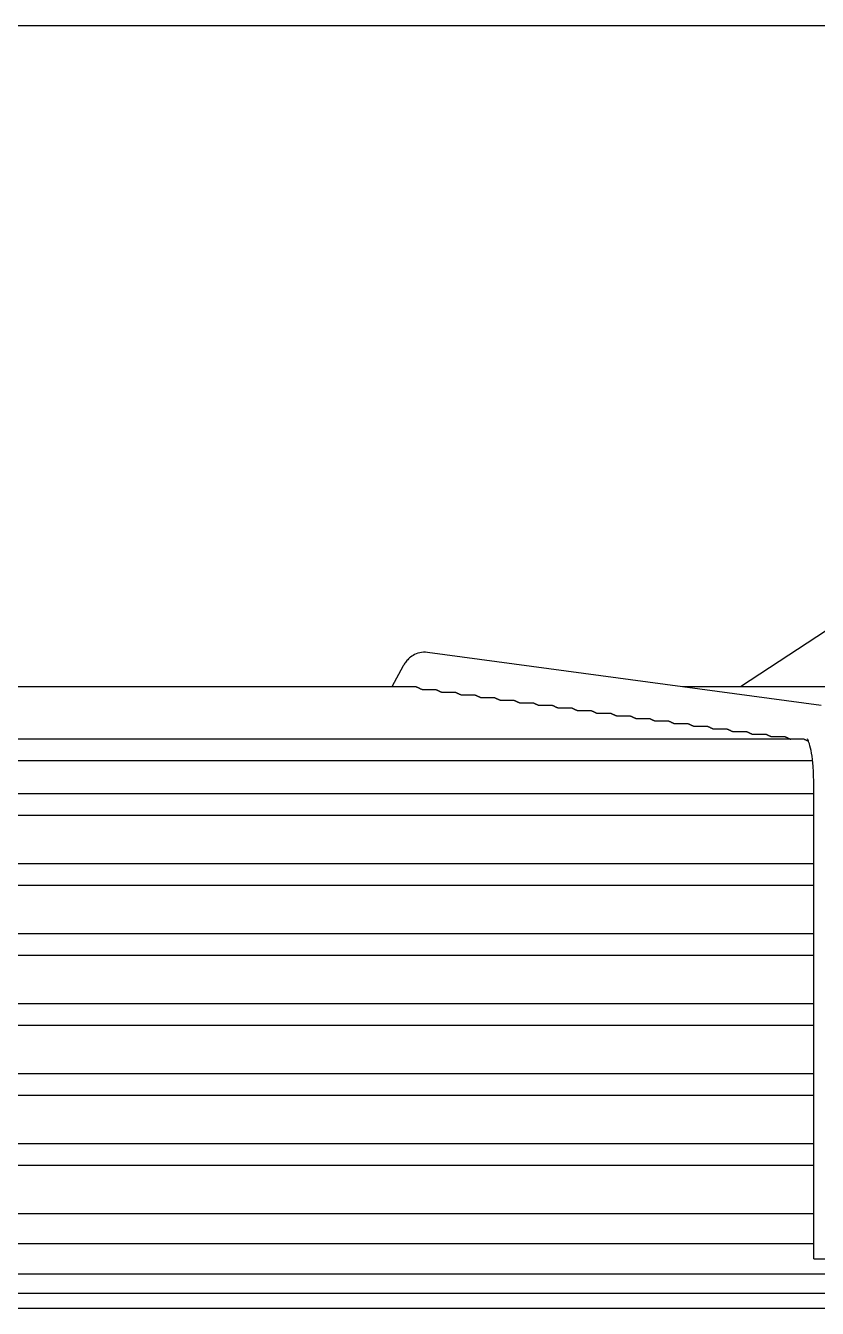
# Model space of a CAD drawing. Header units: millimetres. Extents: x 17891 to 32328, y 18593 to 29476.
# Drawn here: x 18470.38 to 18474.47, y 18984.06 to 18990.69 of the extents above; entities that cross this region are included whole.
import ezdxf

# ---------------------------------------------------------------- set-up
doc = ezdxf.new("R2010")
doc.units = ezdxf.units.MM
doc.header["$LTSCALE"] = 5
doc.layers.add('UNIT', color=6, linetype='Continuous')

msp = doc.modelspace()

# ---------------------------------------------------------------- linework, layer by layer
at = {"layer": 'UNIT'}
for p, q in [((18465.356, 18990.6942), (18475.4353, 18990.6942)), ((18475.0107, 18987.8889), (18474.0738, 18987.2749)), ((18474.4905, 18987.1783), (18472.455, 18987.4529)), ((18472.3302, 18987.383), (18472.2702, 18987.2749)), ((18472.397, 18987.2749), (18468.3944, 18987.2749)), ((18472.4305, 18987.2601), (18472.4989, 18987.2601)), ((18472.5304, 18987.2466), (18472.5991, 18987.2466)), ((18472.6306, 18987.2331), (18472.6993, 18987.2331)), ((18475.2799, 18987.2749), (18473.7743, 18987.2749)), ((18472.7308, 18987.2196), (18472.7995, 18987.2196)), ((18472.831, 18987.2061), (18472.8999, 18987.2061)), ((18472.9312, 18987.1926), (18473, 18987.1926)), ((18473.0314, 18987.1791), (18473.1002, 18987.1791)), ((18473.1315, 18987.1657), (18473.2004, 18987.1657)), ((18473.2317, 18987.1522), (18473.3007, 18987.1522)), ((18473.3319, 18987.1387), (18473.4009, 18987.1387)), ((18473.4321, 18987.1252), (18473.5011, 18987.1252)), ((18473.5323, 18987.1117), (18473.6013, 18987.1117)), ((18473.6325, 18987.0982), (18473.7016, 18987.0982)), ((18473.7326, 18987.0847), (18473.8018, 18987.0847)), ((18473.8328, 18987.0712), (18473.902, 18987.0712)), ((18473.933, 18987.0577), (18474.0022, 18987.0577)), ((18474.0332, 18987.0442), (18474.1025, 18987.0442)), ((18474.4031, 18987.0037), (18466.3882, 18987.0037)), ((18474.1334, 18987.0307), (18474.2027, 18987.0307)), ((18474.2336, 18987.0172), (18474.3029, 18987.0172)), ((18466.3446, 18986.8935), (18474.4468, 18986.8935)), ((18474.4526, 18984.3163), (18474.4526, 18986.7856)), ((18474.4526, 18986.7218), (18466.3387, 18986.7218)), ((18473.674, 18986.7232), (18473.674, 18986.7218)), ((18466.3387, 18986.6115), (18474.4526, 18986.6115)), ((18474.4526, 18986.3596), (18466.3387, 18986.3596)), ((18466.3387, 18986.2493), (18474.4526, 18986.2493)), ((18474.4526, 18985.9974), (18466.3387, 18985.9974)), ((18466.3387, 18985.8871), (18474.4526, 18985.8871)), ((18474.4526, 18985.6352), (18466.3387, 18985.6352)), ((18466.3387, 18985.5249), (18474.4526, 18985.5249)), ((18474.4526, 18985.2729), (18466.3387, 18985.2729)), ((18466.3387, 18985.1627), (18474.4526, 18985.1627)), ((18474.4526, 18984.9107), (18466.3387, 18984.9107)), ((18466.3387, 18984.8005), (18474.4526, 18984.8005)), ((18474.4526, 18984.5485), (18466.3387, 18984.5485)), ((18466.3387, 18984.395), (18474.4526, 18984.395)), ((18474.4526, 18984.3163), (18474.6495, 18984.3163)), ((18465.7697, 18984.2395), (18475.0217, 18984.2395)), ((18453.5256, 18984.1391), (18487.2658, 18984.1391)), ((18487.2658, 18984.0604), (18453.5256, 18984.0604))]:
    msp.add_line(p, q, dxfattribs=at)
for centre, start, end in [((18471.5508, 18986.73), 353.99009, 355.0051), ((18472.3382, 18986.73), 184.9949, 186.00991)]:
    msp.add_arc(centre, 0.0787, start, end, dxfattribs=at)
for major_axis, start_param, end_param in [((-0.0861, 0.0478), 1.366612, 1.389255), ((0.0861, -0.0478), 6.024051, 6.046695)]:
    msp.add_ellipse((18472.1121, 18986.7872), major_axis=major_axis, ratio=0.875426, start_param=start_param, end_param=end_param, dxfattribs=at)
for points, knots in [([(18472.455, 18987.4529), (18472.4417, 18987.4547), (18472.4277, 18987.454), (18472.4021, 18987.4482), (18472.3906, 18987.4432), (18472.3716, 18987.4319), (18472.3639, 18987.4256), (18472.3512, 18987.4132), (18472.346, 18987.407), (18472.3372, 18987.3949), (18472.3335, 18987.389), (18472.3302, 18987.3831), (18472.3302, 18987.383), (18472.3302, 18987.383)], [3.1066861, 3.1066861, 3.1066861, 3.1066861, 3.1999885, 3.1999885, 3.2942363, 3.2942363, 3.388484, 3.388484, 3.4827318, 3.4827318, 3.5769796, 3.5769796, 3.577925, 3.577925, 3.577925, 3.577925]), ([(18472.397, 18987.2749), (18472.397, 18987.2749), (18472.397, 18987.2749), (18472.397, 18987.2749), (18472.3973, 18987.2749), (18472.3975, 18987.2748), (18472.3978, 18987.2748), (18472.3981, 18987.2747), (18472.3985, 18987.2746), (18472.3989, 18987.2745), (18472.3992, 18987.2744), (18472.3996, 18987.2742), (18472.4001, 18987.2741), (18472.4005, 18987.2739), (18472.401, 18987.2737), (18472.4015, 18987.2734), (18472.4021, 18987.2732), (18472.4026, 18987.273), (18472.4032, 18987.2727), (18472.4038, 18987.2724), (18472.4044, 18987.2721), (18472.4051, 18987.2717), (18472.4058, 18987.2714), (18472.4065, 18987.2711), (18472.4072, 18987.2707), (18472.408, 18987.2703), (18472.4088, 18987.2699), (18472.4096, 18987.2695), (18472.4104, 18987.2691), (18472.4113, 18987.2686), (18472.4122, 18987.2682), (18472.4131, 18987.2677), (18472.4141, 18987.2672), (18472.4151, 18987.2667), (18472.4161, 18987.2662), (18472.4171, 18987.2657), (18472.4183, 18987.2652), (18472.4194, 18987.2647), (18472.4205, 18987.2642), (18472.4217, 18987.2636), (18472.4229, 18987.2631), (18472.4242, 18987.2626), (18472.4255, 18987.262), (18472.4268, 18987.2615), (18472.4282, 18987.261), (18472.4296, 18987.2605), (18472.4299, 18987.2603), (18472.4302, 18987.2602), (18472.4305, 18987.2601)], [0.4847824, 0.4847824, 0.4847824, 0.4847824, 0.4878049, 0.4878049, 0.4878049, 0.5121951, 0.5121951, 0.5121951, 0.5365854, 0.5365854, 0.5365854, 0.5609756, 0.5609756, 0.5609756, 0.5853659, 0.5853659, 0.5853659, 0.6097561, 0.6097561, 0.6097561, 0.6341463, 0.6341463, 0.6341463, 0.6585366, 0.6585366, 0.6585366, 0.6829268, 0.6829268, 0.6829268, 0.7073171, 0.7073171, 0.7073171, 0.7317073, 0.7317073, 0.7317073, 0.7560976, 0.7560976, 0.7560976, 0.7804878, 0.7804878, 0.7804878, 0.804878, 0.804878, 0.804878, 0.8292683, 0.8292683, 0.8292683, 0.834397, 0.834397, 0.834397, 0.834397]), ([(18472.4989, 18987.2601), (18472.4989, 18987.2601), (18472.4989, 18987.2601), (18472.499, 18987.2601), (18472.4992, 18987.2601), (18472.4994, 18987.2601), (18472.4997, 18987.26), (18472.5, 18987.26), (18472.5003, 18987.2599), (18472.5007, 18987.2598), (18472.5011, 18987.2596), (18472.5015, 18987.2595), (18472.5019, 18987.2593), (18472.5023, 18987.2592), (18472.5028, 18987.259), (18472.5033, 18987.2588), (18472.5038, 18987.2585), (18472.5044, 18987.2583), (18472.5049, 18987.258), (18472.5055, 18987.2578), (18472.5061, 18987.2575), (18472.5068, 18987.2572), (18472.5074, 18987.2569), (18472.5081, 18987.2565), (18472.5088, 18987.2562), (18472.5096, 18987.2558), (18472.5103, 18987.2554), (18472.5112, 18987.255), (18472.512, 18987.2546), (18472.5128, 18987.2542), (18472.5137, 18987.2538), (18472.5146, 18987.2534), (18472.5155, 18987.2529), (18472.5165, 18987.2524), (18472.5175, 18987.252), (18472.5185, 18987.2515), (18472.5196, 18987.251), (18472.5207, 18987.2505), (18472.5218, 18987.25), (18472.523, 18987.2495), (18472.5242, 18987.249), (18472.5254, 18987.2485), (18472.5267, 18987.248), (18472.5279, 18987.2476), (18472.5291, 18987.2471), (18472.5304, 18987.2466)], [0.4842301, 0.4842301, 0.4842301, 0.4842301, 0.4878049, 0.4878049, 0.4878049, 0.5121951, 0.5121951, 0.5121951, 0.5365854, 0.5365854, 0.5365854, 0.5609756, 0.5609756, 0.5609756, 0.5853659, 0.5853659, 0.5853659, 0.6097561, 0.6097561, 0.6097561, 0.6341463, 0.6341463, 0.6341463, 0.6585366, 0.6585366, 0.6585366, 0.6829268, 0.6829268, 0.6829268, 0.7073171, 0.7073171, 0.7073171, 0.7317073, 0.7317073, 0.7317073, 0.7560976, 0.7560976, 0.7560976, 0.7804878, 0.7804878, 0.7804878, 0.804878, 0.804878, 0.804878, 0.8279727, 0.8279727, 0.8279727, 0.8279727]), ([(18472.5991, 18987.2466), (18472.5991, 18987.2466), (18472.5992, 18987.2466), (18472.5992, 18987.2466), (18472.5994, 18987.2466), (18472.5997, 18987.2466), (18472.6, 18987.2465), (18472.6002, 18987.2465), (18472.6006, 18987.2464), (18472.6009, 18987.2463), (18472.6013, 18987.2461), (18472.6017, 18987.246), (18472.6021, 18987.2458), (18472.6026, 18987.2457), (18472.603, 18987.2455), (18472.6035, 18987.2453), (18472.604, 18987.245), (18472.6046, 18987.2448), (18472.6052, 18987.2445), (18472.6057, 18987.2443), (18472.6064, 18987.244), (18472.607, 18987.2437), (18472.6077, 18987.2433), (18472.6083, 18987.243), (18472.6091, 18987.2427), (18472.6098, 18987.2423), (18472.6106, 18987.2419), (18472.6114, 18987.2415), (18472.6122, 18987.2411), (18472.613, 18987.2407), (18472.6139, 18987.2403), (18472.6148, 18987.2398), (18472.6158, 18987.2394), (18472.6168, 18987.2389), (18472.6177, 18987.2385), (18472.6188, 18987.238), (18472.6198, 18987.2375), (18472.6209, 18987.237), (18472.622, 18987.2365), (18472.6232, 18987.236), (18472.6244, 18987.2355), (18472.6256, 18987.235), (18472.6269, 18987.2345), (18472.6281, 18987.2341), (18472.6293, 18987.2336), (18472.6306, 18987.2331)], [0.4842433, 0.4842433, 0.4842433, 0.4842433, 0.4878049, 0.4878049, 0.4878049, 0.5121951, 0.5121951, 0.5121951, 0.5365854, 0.5365854, 0.5365854, 0.5609756, 0.5609756, 0.5609756, 0.5853659, 0.5853659, 0.5853659, 0.6097561, 0.6097561, 0.6097561, 0.6341463, 0.6341463, 0.6341463, 0.6585366, 0.6585366, 0.6585366, 0.6829268, 0.6829268, 0.6829268, 0.7073171, 0.7073171, 0.7073171, 0.7317073, 0.7317073, 0.7317073, 0.7560976, 0.7560976, 0.7560976, 0.7804878, 0.7804878, 0.7804878, 0.804878, 0.804878, 0.804878, 0.8276206, 0.8276206, 0.8276206, 0.8276206]), ([(18472.6993, 18987.2331), (18472.6993, 18987.2331), (18472.6994, 18987.2331), (18472.6994, 18987.2331), (18472.6996, 18987.2331), (18472.6999, 18987.2331), (18472.7002, 18987.233), (18472.7005, 18987.233), (18472.7008, 18987.2329), (18472.7012, 18987.2328), (18472.7015, 18987.2326), (18472.7019, 18987.2325), (18472.7024, 18987.2323), (18472.7028, 18987.2322), (18472.7033, 18987.232), (18472.7038, 18987.2318), (18472.7043, 18987.2315), (18472.7048, 18987.2313), (18472.7054, 18987.231), (18472.706, 18987.2308), (18472.7066, 18987.2305), (18472.7072, 18987.2302), (18472.7079, 18987.2298), (18472.7086, 18987.2295), (18472.7093, 18987.2292), (18472.71, 18987.2288), (18472.7108, 18987.2284), (18472.7116, 18987.228), (18472.7124, 18987.2276), (18472.7133, 18987.2272), (18472.7142, 18987.2268), (18472.7151, 18987.2263), (18472.716, 18987.2259), (18472.717, 18987.2254), (18472.718, 18987.225), (18472.719, 18987.2245), (18472.7201, 18987.224), (18472.7212, 18987.2235), (18472.7223, 18987.223), (18472.7235, 18987.2225), (18472.7246, 18987.222), (18472.7259, 18987.2215), (18472.7271, 18987.221), (18472.7283, 18987.2206), (18472.7295, 18987.2201), (18472.7308, 18987.2196)], [0.4842566, 0.4842566, 0.4842566, 0.4842566, 0.4878049, 0.4878049, 0.4878049, 0.5121951, 0.5121951, 0.5121951, 0.5365854, 0.5365854, 0.5365854, 0.5609756, 0.5609756, 0.5609756, 0.5853659, 0.5853659, 0.5853659, 0.6097561, 0.6097561, 0.6097561, 0.6341463, 0.6341463, 0.6341463, 0.6585366, 0.6585366, 0.6585366, 0.6829268, 0.6829268, 0.6829268, 0.7073171, 0.7073171, 0.7073171, 0.7317073, 0.7317073, 0.7317073, 0.7560976, 0.7560976, 0.7560976, 0.7804878, 0.7804878, 0.7804878, 0.804878, 0.804878, 0.804878, 0.827268, 0.827268, 0.827268, 0.827268]), ([(18472.7995, 18987.2196), (18472.7996, 18987.2196), (18472.7996, 18987.2196), (18472.7996, 18987.2196), (18472.7999, 18987.2196), (18472.8001, 18987.2196), (18472.8004, 18987.2195), (18472.8007, 18987.2195), (18472.801, 18987.2194), (18472.8014, 18987.2193), (18472.8017, 18987.2192), (18472.8021, 18987.219), (18472.8026, 18987.2188), (18472.803, 18987.2187), (18472.8035, 18987.2185), (18472.804, 18987.2183), (18472.8045, 18987.218), (18472.805, 18987.2178), (18472.8056, 18987.2175), (18472.8062, 18987.2173), (18472.8068, 18987.217), (18472.8075, 18987.2167), (18472.8081, 18987.2163), (18472.8088, 18987.216), (18472.8095, 18987.2157), (18472.8103, 18987.2153), (18472.811, 18987.2149), (18472.8118, 18987.2145), (18472.8127, 18987.2141), (18472.8135, 18987.2137), (18472.8144, 18987.2133), (18472.8153, 18987.2128), (18472.8162, 18987.2124), (18472.8172, 18987.2119), (18472.8182, 18987.2115), (18472.8192, 18987.211), (18472.8203, 18987.2105), (18472.8214, 18987.21), (18472.8225, 18987.2095), (18472.8237, 18987.209), (18472.8249, 18987.2085), (18472.8261, 18987.208), (18472.8274, 18987.2075), (18472.8285, 18987.207), (18472.8297, 18987.2066), (18472.831, 18987.2061)], [0.48427, 0.48427, 0.48427, 0.48427, 0.4878049, 0.4878049, 0.4878049, 0.5121951, 0.5121951, 0.5121951, 0.5365854, 0.5365854, 0.5365854, 0.5609756, 0.5609756, 0.5609756, 0.5853659, 0.5853659, 0.5853659, 0.6097561, 0.6097561, 0.6097561, 0.6341463, 0.6341463, 0.6341463, 0.6585366, 0.6585366, 0.6585366, 0.6829268, 0.6829268, 0.6829268, 0.7073171, 0.7073171, 0.7073171, 0.7317073, 0.7317073, 0.7317073, 0.7560976, 0.7560976, 0.7560976, 0.7804878, 0.7804878, 0.7804878, 0.804878, 0.804878, 0.804878, 0.8269153, 0.8269153, 0.8269153, 0.8269153]), ([(18472.8998, 18987.2061), (18472.8998, 18987.2061), (18472.8998, 18987.2061), (18472.8999, 18987.2061), (18472.9001, 18987.2061), (18472.9003, 18987.2061), (18472.9006, 18987.206), (18472.9009, 18987.206), (18472.9012, 18987.2059), (18472.9016, 18987.2058), (18472.902, 18987.2057), (18472.9024, 18987.2055), (18472.9028, 18987.2053), (18472.9032, 18987.2052), (18472.9037, 18987.205), (18472.9042, 18987.2048), (18472.9047, 18987.2045), (18472.9053, 18987.2043), (18472.9058, 18987.204), (18472.9064, 18987.2038), (18472.907, 18987.2035), (18472.9077, 18987.2032), (18472.9083, 18987.2028), (18472.909, 18987.2025), (18472.9098, 18987.2022), (18472.9105, 18987.2018), (18472.9113, 18987.2014), (18472.9121, 18987.201), (18472.9129, 18987.2006), (18472.9137, 18987.2002), (18472.9146, 18987.1998), (18472.9155, 18987.1993), (18472.9165, 18987.1989), (18472.9175, 18987.1984), (18472.9184, 18987.198), (18472.9195, 18987.1975), (18472.9206, 18987.197), (18472.9216, 18987.1965), (18472.9228, 18987.196), (18472.9239, 18987.1955), (18472.9251, 18987.195), (18472.9263, 18987.1945), (18472.9276, 18987.194), (18472.9288, 18987.1935), (18472.9299, 18987.1931), (18472.9312, 18987.1926)], [0.4842834, 0.4842834, 0.4842834, 0.4842834, 0.4878049, 0.4878049, 0.4878049, 0.5121951, 0.5121951, 0.5121951, 0.5365854, 0.5365854, 0.5365854, 0.5609756, 0.5609756, 0.5609756, 0.5853659, 0.5853659, 0.5853659, 0.6097561, 0.6097561, 0.6097561, 0.6341463, 0.6341463, 0.6341463, 0.6585366, 0.6585366, 0.6585366, 0.6829268, 0.6829268, 0.6829268, 0.7073171, 0.7073171, 0.7073171, 0.7317073, 0.7317073, 0.7317073, 0.7560976, 0.7560976, 0.7560976, 0.7804878, 0.7804878, 0.7804878, 0.804878, 0.804878, 0.804878, 0.8265624, 0.8265624, 0.8265624, 0.8265624]), ([(18473, 18987.1926), (18473, 18987.1926), (18473, 18987.1926), (18473.0001, 18987.1926), (18473.0003, 18987.1926), (18473.0006, 18987.1926), (18473.0009, 18987.1925), (18473.0011, 18987.1925), (18473.0015, 18987.1924), (18473.0018, 18987.1923), (18473.0022, 18987.1922), (18473.0026, 18987.192), (18473.003, 18987.1919), (18473.0035, 18987.1917), (18473.0039, 18987.1915), (18473.0044, 18987.1913), (18473.005, 18987.1911), (18473.0055, 18987.1908), (18473.0061, 18987.1905), (18473.0067, 18987.1903), (18473.0073, 18987.19), (18473.0079, 18987.1897), (18473.0086, 18987.1893), (18473.0093, 18987.189), (18473.01, 18987.1887), (18473.0107, 18987.1883), (18473.0115, 18987.1879), (18473.0123, 18987.1875), (18473.0131, 18987.1871), (18473.014, 18987.1867), (18473.0149, 18987.1863), (18473.0158, 18987.1858), (18473.0167, 18987.1854), (18473.0177, 18987.1849), (18473.0187, 18987.1844), (18473.0197, 18987.184), (18473.0208, 18987.1835), (18473.0219, 18987.183), (18473.023, 18987.1825), (18473.0242, 18987.182), (18473.0254, 18987.1815), (18473.0266, 18987.181), (18473.0279, 18987.1805), (18473.029, 18987.18), (18473.0302, 18987.1796), (18473.0314, 18987.1791)], [0.484297, 0.484297, 0.484297, 0.484297, 0.4878049, 0.4878049, 0.4878049, 0.5121951, 0.5121951, 0.5121951, 0.5365854, 0.5365854, 0.5365854, 0.5609756, 0.5609756, 0.5609756, 0.5853659, 0.5853659, 0.5853659, 0.6097561, 0.6097561, 0.6097561, 0.6341463, 0.6341463, 0.6341463, 0.6585366, 0.6585366, 0.6585366, 0.6829268, 0.6829268, 0.6829268, 0.7073171, 0.7073171, 0.7073171, 0.7317073, 0.7317073, 0.7317073, 0.7560976, 0.7560976, 0.7560976, 0.7804878, 0.7804878, 0.7804878, 0.804878, 0.804878, 0.804878, 0.8262097, 0.8262097, 0.8262097, 0.8262097]), ([(18473.1002, 18987.1791), (18473.1002, 18987.1791), (18473.1003, 18987.1791), (18473.1003, 18987.1791), (18473.1005, 18987.1791), (18473.1008, 18987.1791), (18473.1011, 18987.179), (18473.1014, 18987.179), (18473.1017, 18987.1789), (18473.1021, 18987.1788), (18473.1024, 18987.1787), (18473.1028, 18987.1785), (18473.1033, 18987.1784), (18473.1037, 18987.1782), (18473.1042, 18987.178), (18473.1047, 18987.1778), (18473.1052, 18987.1776), (18473.1057, 18987.1773), (18473.1063, 18987.177), (18473.1069, 18987.1768), (18473.1075, 18987.1765), (18473.1082, 18987.1762), (18473.1088, 18987.1758), (18473.1095, 18987.1755), (18473.1102, 18987.1751), (18473.111, 18987.1748), (18473.1117, 18987.1744), (18473.1125, 18987.174), (18473.1134, 18987.1736), (18473.1142, 18987.1732), (18473.1151, 18987.1728), (18473.116, 18987.1723), (18473.1169, 18987.1719), (18473.1179, 18987.1714), (18473.1189, 18987.1709), (18473.1199, 18987.1705), (18473.121, 18987.17), (18473.1221, 18987.1695), (18473.1232, 18987.169), (18473.1244, 18987.1685), (18473.1256, 18987.168), (18473.1268, 18987.1675), (18473.1281, 18987.167), (18473.1292, 18987.1665), (18473.1304, 18987.1661), (18473.1315, 18987.1657)], [0.4843105, 0.4843105, 0.4843105, 0.4843105, 0.4878049, 0.4878049, 0.4878049, 0.5121951, 0.5121951, 0.5121951, 0.5365854, 0.5365854, 0.5365854, 0.5609756, 0.5609756, 0.5609756, 0.5853659, 0.5853659, 0.5853659, 0.6097561, 0.6097561, 0.6097561, 0.6341463, 0.6341463, 0.6341463, 0.6585366, 0.6585366, 0.6585366, 0.6829268, 0.6829268, 0.6829268, 0.7073171, 0.7073171, 0.7073171, 0.7317073, 0.7317073, 0.7317073, 0.7560976, 0.7560976, 0.7560976, 0.7804878, 0.7804878, 0.7804878, 0.804878, 0.804878, 0.804878, 0.8258572, 0.8258572, 0.8258572, 0.8258572]), ([(18473.2004, 18987.1657), (18473.2005, 18987.1657), (18473.2005, 18987.1657), (18473.2005, 18987.1657), (18473.2007, 18987.1656), (18473.201, 18987.1656), (18473.2013, 18987.1655), (18473.2016, 18987.1655), (18473.2019, 18987.1654), (18473.2023, 18987.1653), (18473.2027, 18987.1652), (18473.2031, 18987.165), (18473.2035, 18987.1649), (18473.2039, 18987.1647), (18473.2044, 18987.1645), (18473.2049, 18987.1643), (18473.2054, 18987.1641), (18473.206, 18987.1638), (18473.2065, 18987.1635), (18473.2071, 18987.1633), (18473.2077, 18987.163), (18473.2084, 18987.1627), (18473.209, 18987.1623), (18473.2097, 18987.162), (18473.2105, 18987.1616), (18473.2112, 18987.1613), (18473.212, 18987.1609), (18473.2128, 18987.1605), (18473.2136, 18987.1601), (18473.2144, 18987.1597), (18473.2153, 18987.1593), (18473.2162, 18987.1588), (18473.2172, 18987.1584), (18473.2182, 18987.1579), (18473.2191, 18987.1574), (18473.2202, 18987.1569), (18473.2213, 18987.1565), (18473.2223, 18987.156), (18473.2235, 18987.1555), (18473.2246, 18987.155), (18473.2258, 18987.1545), (18473.2271, 18987.154), (18473.2283, 18987.1534), (18473.2294, 18987.153), (18473.2306, 18987.1526), (18473.2317, 18987.1522)], [0.484326, 0.484326, 0.484326, 0.484326, 0.4878049, 0.4878049, 0.4878049, 0.5121951, 0.5121951, 0.5121951, 0.5365854, 0.5365854, 0.5365854, 0.5609756, 0.5609756, 0.5609756, 0.5853659, 0.5853659, 0.5853659, 0.6097561, 0.6097561, 0.6097561, 0.6341463, 0.6341463, 0.6341463, 0.6585366, 0.6585366, 0.6585366, 0.6829268, 0.6829268, 0.6829268, 0.7073171, 0.7073171, 0.7073171, 0.7317073, 0.7317073, 0.7317073, 0.7560976, 0.7560976, 0.7560976, 0.7804878, 0.7804878, 0.7804878, 0.804878, 0.804878, 0.804878, 0.8255542, 0.8255542, 0.8255542, 0.8255542]), ([(18473.3007, 18987.1522), (18473.3007, 18987.1522), (18473.3007, 18987.1522), (18473.3008, 18987.1522), (18473.301, 18987.1521), (18473.3012, 18987.1521), (18473.3015, 18987.1521), (18473.3018, 18987.152), (18473.3021, 18987.1519), (18473.3025, 18987.1518), (18473.3029, 18987.1517), (18473.3033, 18987.1515), (18473.3037, 18987.1514), (18473.3042, 18987.1512), (18473.3046, 18987.151), (18473.3051, 18987.1508), (18473.3056, 18987.1506), (18473.3062, 18987.1503), (18473.3068, 18987.15), (18473.3073, 18987.1498), (18473.308, 18987.1495), (18473.3086, 18987.1492), (18473.3093, 18987.1488), (18473.31, 18987.1485), (18473.3107, 18987.1481), (18473.3114, 18987.1478), (18473.3122, 18987.1474), (18473.313, 18987.147), (18473.3138, 18987.1466), (18473.3147, 18987.1462), (18473.3156, 18987.1457), (18473.3165, 18987.1453), (18473.3174, 18987.1449), (18473.3184, 18987.1444), (18473.3194, 18987.1439), (18473.3204, 18987.1434), (18473.3215, 18987.1429), (18473.3226, 18987.1425), (18473.3237, 18987.142), (18473.3249, 18987.1415), (18473.3261, 18987.1409), (18473.3273, 18987.1404), (18473.3286, 18987.1399), (18473.3297, 18987.1395), (18473.3308, 18987.1391), (18473.3319, 18987.1387)], [0.48434, 0.48434, 0.48434, 0.48434, 0.4878049, 0.4878049, 0.4878049, 0.5121951, 0.5121951, 0.5121951, 0.5365854, 0.5365854, 0.5365854, 0.5609756, 0.5609756, 0.5609756, 0.5853659, 0.5853659, 0.5853659, 0.6097561, 0.6097561, 0.6097561, 0.6341463, 0.6341463, 0.6341463, 0.6585366, 0.6585366, 0.6585366, 0.6829268, 0.6829268, 0.6829268, 0.7073171, 0.7073171, 0.7073171, 0.7317073, 0.7317073, 0.7317073, 0.7560976, 0.7560976, 0.7560976, 0.7804878, 0.7804878, 0.7804878, 0.804878, 0.804878, 0.804878, 0.8252026, 0.8252026, 0.8252026, 0.8252026]), ([(18473.4009, 18987.1387), (18473.4009, 18987.1387), (18473.4009, 18987.1387), (18473.401, 18987.1387), (18473.4012, 18987.1387), (18473.4015, 18987.1386), (18473.4017, 18987.1386), (18473.402, 18987.1385), (18473.4024, 18987.1384), (18473.4027, 18987.1383), (18473.4031, 18987.1382), (18473.4035, 18987.138), (18473.4039, 18987.1379), (18473.4044, 18987.1377), (18473.4048, 18987.1375), (18473.4054, 18987.1373), (18473.4059, 18987.1371), (18473.4064, 18987.1368), (18473.407, 18987.1365), (18473.4076, 18987.1363), (18473.4082, 18987.136), (18473.4088, 18987.1357), (18473.4095, 18987.1353), (18473.4102, 18987.135), (18473.4109, 18987.1346), (18473.4117, 18987.1343), (18473.4124, 18987.1339), (18473.4132, 18987.1335), (18473.414, 18987.1331), (18473.4149, 18987.1327), (18473.4158, 18987.1322), (18473.4167, 18987.1318), (18473.4176, 18987.1313), (18473.4186, 18987.1309), (18473.4196, 18987.1304), (18473.4206, 18987.1299), (18473.4217, 18987.1294), (18473.4228, 18987.1289), (18473.4239, 18987.1284), (18473.4251, 18987.1279), (18473.4263, 18987.1274), (18473.4275, 18987.1269), (18473.4288, 18987.1264), (18473.4299, 18987.126), (18473.431, 18987.1256), (18473.4321, 18987.1252)], [0.484354, 0.484354, 0.484354, 0.484354, 0.4878049, 0.4878049, 0.4878049, 0.5121951, 0.5121951, 0.5121951, 0.5365854, 0.5365854, 0.5365854, 0.5609756, 0.5609756, 0.5609756, 0.5853659, 0.5853659, 0.5853659, 0.6097561, 0.6097561, 0.6097561, 0.6341463, 0.6341463, 0.6341463, 0.6585366, 0.6585366, 0.6585366, 0.6829268, 0.6829268, 0.6829268, 0.7073171, 0.7073171, 0.7073171, 0.7317073, 0.7317073, 0.7317073, 0.7560976, 0.7560976, 0.7560976, 0.7804878, 0.7804878, 0.7804878, 0.804878, 0.804878, 0.804878, 0.8248515, 0.8248515, 0.8248515, 0.8248515]), ([(18473.5011, 18987.1252), (18473.5011, 18987.1252), (18473.5012, 18987.1252), (18473.5012, 18987.1252), (18473.5014, 18987.1252), (18473.5017, 18987.1251), (18473.502, 18987.1251), (18473.5023, 18987.125), (18473.5026, 18987.1249), (18473.503, 18987.1248), (18473.5033, 18987.1247), (18473.5037, 18987.1245), (18473.5042, 18987.1244), (18473.5046, 18987.1242), (18473.5051, 18987.124), (18473.5056, 18987.1238), (18473.5061, 18987.1236), (18473.5066, 18987.1233), (18473.5072, 18987.123), (18473.5078, 18987.1228), (18473.5084, 18987.1225), (18473.5091, 18987.1222), (18473.5097, 18987.1218), (18473.5104, 18987.1215), (18473.5111, 18987.1211), (18473.5119, 18987.1208), (18473.5127, 18987.1204), (18473.5135, 18987.12), (18473.5143, 18987.1196), (18473.5151, 18987.1192), (18473.516, 18987.1187), (18473.5169, 18987.1183), (18473.5179, 18987.1178), (18473.5189, 18987.1174), (18473.5198, 18987.1169), (18473.5209, 18987.1164), (18473.522, 18987.1159), (18473.523, 18987.1154), (18473.5242, 18987.1149), (18473.5254, 18987.1144), (18473.5265, 18987.1139), (18473.5278, 18987.1134), (18473.5291, 18987.1129), (18473.5301, 18987.1125), (18473.5312, 18987.1121), (18473.5323, 18987.1117)], [0.484368, 0.484368, 0.484368, 0.484368, 0.4878049, 0.4878049, 0.4878049, 0.5121951, 0.5121951, 0.5121951, 0.5365854, 0.5365854, 0.5365854, 0.5609756, 0.5609756, 0.5609756, 0.5853659, 0.5853659, 0.5853659, 0.6097561, 0.6097561, 0.6097561, 0.6341463, 0.6341463, 0.6341463, 0.6585366, 0.6585366, 0.6585366, 0.6829268, 0.6829268, 0.6829268, 0.7073171, 0.7073171, 0.7073171, 0.7317073, 0.7317073, 0.7317073, 0.7560976, 0.7560976, 0.7560976, 0.7804878, 0.7804878, 0.7804878, 0.804878, 0.804878, 0.804878, 0.824501, 0.824501, 0.824501, 0.824501]), ([(18473.6013, 18987.1117), (18473.6014, 18987.1117), (18473.6014, 18987.1117), (18473.6014, 18987.1117), (18473.6016, 18987.1117), (18473.6019, 18987.1116), (18473.6022, 18987.1116), (18473.6025, 18987.1115), (18473.6028, 18987.1114), (18473.6032, 18987.1113), (18473.6036, 18987.1112), (18473.604, 18987.111), (18473.6044, 18987.1109), (18473.6048, 18987.1107), (18473.6053, 18987.1105), (18473.6058, 18987.1103), (18473.6063, 18987.1101), (18473.6069, 18987.1098), (18473.6074, 18987.1095), (18473.608, 18987.1093), (18473.6086, 18987.109), (18473.6093, 18987.1087), (18473.61, 18987.1083), (18473.6106, 18987.108), (18473.6114, 18987.1076), (18473.6121, 18987.1073), (18473.6129, 18987.1069), (18473.6137, 18987.1065), (18473.6145, 18987.1061), (18473.6154, 18987.1057), (18473.6163, 18987.1052), (18473.6172, 18987.1048), (18473.6181, 18987.1043), (18473.6191, 18987.1039), (18473.6201, 18987.1034), (18473.6211, 18987.1029), (18473.6222, 18987.1024), (18473.6233, 18987.1019), (18473.6244, 18987.1014), (18473.6256, 18987.1009), (18473.6268, 18987.1004), (18473.628, 18987.0999), (18473.6293, 18987.0994), (18473.6303, 18987.099), (18473.6314, 18987.0986), (18473.6325, 18987.0982)], [0.484382, 0.484382, 0.484382, 0.484382, 0.4878049, 0.4878049, 0.4878049, 0.5121951, 0.5121951, 0.5121951, 0.5365854, 0.5365854, 0.5365854, 0.5609756, 0.5609756, 0.5609756, 0.5853659, 0.5853659, 0.5853659, 0.6097561, 0.6097561, 0.6097561, 0.6341463, 0.6341463, 0.6341463, 0.6585366, 0.6585366, 0.6585366, 0.6829268, 0.6829268, 0.6829268, 0.7073171, 0.7073171, 0.7073171, 0.7317073, 0.7317073, 0.7317073, 0.7560976, 0.7560976, 0.7560976, 0.7804878, 0.7804878, 0.7804878, 0.804878, 0.804878, 0.804878, 0.8241512, 0.8241512, 0.8241512, 0.8241512]), ([(18473.7016, 18987.0982), (18473.7016, 18987.0982), (18473.7016, 18987.0982), (18473.7016, 18987.0982), (18473.7019, 18987.0982), (18473.7021, 18987.0981), (18473.7024, 18987.0981), (18473.7027, 18987.098), (18473.703, 18987.0979), (18473.7034, 18987.0978), (18473.7038, 18987.0977), (18473.7042, 18987.0975), (18473.7046, 18987.0974), (18473.7051, 18987.0972), (18473.7055, 18987.097), (18473.706, 18987.0968), (18473.7065, 18987.0966), (18473.7071, 18987.0963), (18473.7077, 18987.096), (18473.7083, 18987.0958), (18473.7089, 18987.0955), (18473.7095, 18987.0952), (18473.7102, 18987.0948), (18473.7109, 18987.0945), (18473.7116, 18987.0941), (18473.7123, 18987.0938), (18473.7131, 18987.0934), (18473.7139, 18987.093), (18473.7147, 18987.0926), (18473.7156, 18987.0922), (18473.7165, 18987.0917), (18473.7174, 18987.0913), (18473.7183, 18987.0908), (18473.7193, 18987.0904), (18473.7203, 18987.0899), (18473.7214, 18987.0894), (18473.7224, 18987.0889), (18473.7235, 18987.0884), (18473.7247, 18987.0879), (18473.7258, 18987.0874), (18473.727, 18987.0869), (18473.7283, 18987.0864), (18473.7295, 18987.0859), (18473.7305, 18987.0855), (18473.7316, 18987.0851), (18473.7326, 18987.0847)], [0.484396, 0.484396, 0.484396, 0.484396, 0.4878049, 0.4878049, 0.4878049, 0.5121951, 0.5121951, 0.5121951, 0.5365854, 0.5365854, 0.5365854, 0.5609756, 0.5609756, 0.5609756, 0.5853659, 0.5853659, 0.5853659, 0.6097561, 0.6097561, 0.6097561, 0.6341463, 0.6341463, 0.6341463, 0.6585366, 0.6585366, 0.6585366, 0.6829268, 0.6829268, 0.6829268, 0.7073171, 0.7073171, 0.7073171, 0.7317073, 0.7317073, 0.7317073, 0.7560976, 0.7560976, 0.7560976, 0.7804878, 0.7804878, 0.7804878, 0.804878, 0.804878, 0.804878, 0.823802, 0.823802, 0.823802, 0.823802]), ([(18473.8018, 18987.0847), (18473.8018, 18987.0847), (18473.8018, 18987.0847), (18473.8019, 18987.0847), (18473.8021, 18987.0847), (18473.8024, 18987.0846), (18473.8026, 18987.0846), (18473.8029, 18987.0845), (18473.8033, 18987.0844), (18473.8036, 18987.0843), (18473.804, 18987.0842), (18473.8044, 18987.084), (18473.8048, 18987.0839), (18473.8053, 18987.0837), (18473.8058, 18987.0835), (18473.8063, 18987.0833), (18473.8068, 18987.0831), (18473.8073, 18987.0828), (18473.8079, 18987.0825), (18473.8085, 18987.0823), (18473.8091, 18987.082), (18473.8098, 18987.0817), (18473.8104, 18987.0813), (18473.8111, 18987.081), (18473.8118, 18987.0806), (18473.8126, 18987.0803), (18473.8133, 18987.0799), (18473.8142, 18987.0795), (18473.815, 18987.0791), (18473.8158, 18987.0787), (18473.8167, 18987.0782), (18473.8176, 18987.0778), (18473.8186, 18987.0773), (18473.8196, 18987.0768), (18473.8206, 18987.0764), (18473.8216, 18987.0759), (18473.8227, 18987.0754), (18473.8238, 18987.0749), (18473.8249, 18987.0744), (18473.8261, 18987.0739), (18473.8273, 18987.0734), (18473.8285, 18987.0729), (18473.8298, 18987.0724), (18473.8308, 18987.072), (18473.8318, 18987.0716), (18473.8328, 18987.0712)], [0.48441, 0.48441, 0.48441, 0.48441, 0.4878049, 0.4878049, 0.4878049, 0.5121951, 0.5121951, 0.5121951, 0.5365854, 0.5365854, 0.5365854, 0.5609756, 0.5609756, 0.5609756, 0.5853659, 0.5853659, 0.5853659, 0.6097561, 0.6097561, 0.6097561, 0.6341463, 0.6341463, 0.6341463, 0.6585366, 0.6585366, 0.6585366, 0.6829268, 0.6829268, 0.6829268, 0.7073171, 0.7073171, 0.7073171, 0.7317073, 0.7317073, 0.7317073, 0.7560976, 0.7560976, 0.7560976, 0.7804878, 0.7804878, 0.7804878, 0.804878, 0.804878, 0.804878, 0.8234536, 0.8234536, 0.8234536, 0.8234536]), ([(18473.902, 18987.0712), (18473.902, 18987.0712), (18473.9021, 18987.0712), (18473.9021, 18987.0712), (18473.9023, 18987.0712), (18473.9026, 18987.0711), (18473.9029, 18987.0711), (18473.9032, 18987.071), (18473.9035, 18987.0709), (18473.9039, 18987.0708), (18473.9042, 18987.0707), (18473.9046, 18987.0706), (18473.9051, 18987.0704), (18473.9055, 18987.0702), (18473.906, 18987.07), (18473.9065, 18987.0698), (18473.907, 18987.0696), (18473.9075, 18987.0693), (18473.9081, 18987.069), (18473.9087, 18987.0688), (18473.9093, 18987.0685), (18473.91, 18987.0682), (18473.9106, 18987.0678), (18473.9113, 18987.0675), (18473.9121, 18987.0671), (18473.9128, 18987.0668), (18473.9136, 18987.0664), (18473.9144, 18987.066), (18473.9152, 18987.0656), (18473.9161, 18987.0652), (18473.917, 18987.0647), (18473.9179, 18987.0643), (18473.9188, 18987.0638), (18473.9198, 18987.0633), (18473.9208, 18987.0629), (18473.9218, 18987.0624), (18473.9229, 18987.0619), (18473.924, 18987.0614), (18473.9251, 18987.0609), (18473.9263, 18987.0604), (18473.9275, 18987.0599), (18473.9287, 18987.0594), (18473.93, 18987.0588), (18473.931, 18987.0585), (18473.932, 18987.0581), (18473.933, 18987.0577)], [0.4844239, 0.4844239, 0.4844239, 0.4844239, 0.4878049, 0.4878049, 0.4878049, 0.5121951, 0.5121951, 0.5121951, 0.5365854, 0.5365854, 0.5365854, 0.5609756, 0.5609756, 0.5609756, 0.5853659, 0.5853659, 0.5853659, 0.6097561, 0.6097561, 0.6097561, 0.6341463, 0.6341463, 0.6341463, 0.6585366, 0.6585366, 0.6585366, 0.6829268, 0.6829268, 0.6829268, 0.7073171, 0.7073171, 0.7073171, 0.7317073, 0.7317073, 0.7317073, 0.7560976, 0.7560976, 0.7560976, 0.7804878, 0.7804878, 0.7804878, 0.804878, 0.804878, 0.804878, 0.823106, 0.823106, 0.823106, 0.823106]), ([(18474.0022, 18987.0577), (18474.0023, 18987.0577), (18474.0023, 18987.0577), (18474.0023, 18987.0577), (18474.0025, 18987.0577), (18474.0028, 18987.0576), (18474.0031, 18987.0576), (18474.0034, 18987.0575), (18474.0037, 18987.0574), (18474.0041, 18987.0573), (18474.0045, 18987.0572), (18474.0049, 18987.0571), (18474.0053, 18987.0569), (18474.0057, 18987.0567), (18474.0062, 18987.0565), (18474.0067, 18987.0563), (18474.0072, 18987.0561), (18474.0078, 18987.0558), (18474.0084, 18987.0556), (18474.0089, 18987.0553), (18474.0096, 18987.055), (18474.0102, 18987.0547), (18474.0109, 18987.0543), (18474.0116, 18987.054), (18474.0123, 18987.0536), (18474.013, 18987.0533), (18474.0138, 18987.0529), (18474.0146, 18987.0525), (18474.0154, 18987.0521), (18474.0163, 18987.0516), (18474.0172, 18987.0512), (18474.0181, 18987.0508), (18474.019, 18987.0503), (18474.02, 18987.0498), (18474.021, 18987.0494), (18474.0221, 18987.0489), (18474.0232, 18987.0484), (18474.0242, 18987.0479), (18474.0254, 18987.0474), (18474.0266, 18987.0469), (18474.0277, 18987.0464), (18474.029, 18987.0458), (18474.0303, 18987.0453), (18474.0312, 18987.0449), (18474.0322, 18987.0446), (18474.0332, 18987.0442)], [0.4844379, 0.4844379, 0.4844379, 0.4844379, 0.4878049, 0.4878049, 0.4878049, 0.5121951, 0.5121951, 0.5121951, 0.5365854, 0.5365854, 0.5365854, 0.5609756, 0.5609756, 0.5609756, 0.5853659, 0.5853659, 0.5853659, 0.6097561, 0.6097561, 0.6097561, 0.6341463, 0.6341463, 0.6341463, 0.6585366, 0.6585366, 0.6585366, 0.6829268, 0.6829268, 0.6829268, 0.7073171, 0.7073171, 0.7073171, 0.7317073, 0.7317073, 0.7317073, 0.7560976, 0.7560976, 0.7560976, 0.7804878, 0.7804878, 0.7804878, 0.804878, 0.804878, 0.804878, 0.8227592, 0.8227592, 0.8227592, 0.8227592]), ([(18474.1025, 18987.0442), (18474.1025, 18987.0442), (18474.1025, 18987.0442), (18474.1025, 18987.0442), (18474.1028, 18987.0442), (18474.103, 18987.0442), (18474.1033, 18987.0441), (18474.1036, 18987.044), (18474.1039, 18987.0439), (18474.1043, 18987.0438), (18474.1047, 18987.0437), (18474.1051, 18987.0436), (18474.1055, 18987.0434), (18474.106, 18987.0432), (18474.1064, 18987.043), (18474.1069, 18987.0428), (18474.1075, 18987.0426), (18474.108, 18987.0423), (18474.1086, 18987.0421), (18474.1092, 18987.0418), (18474.1098, 18987.0415), (18474.1104, 18987.0412), (18474.1111, 18987.0408), (18474.1118, 18987.0405), (18474.1125, 18987.0401), (18474.1133, 18987.0398), (18474.114, 18987.0394), (18474.1149, 18987.039), (18474.1157, 18987.0386), (18474.1165, 18987.0381), (18474.1174, 18987.0377), (18474.1183, 18987.0373), (18474.1193, 18987.0368), (18474.1203, 18987.0363), (18474.1213, 18987.0359), (18474.1223, 18987.0354), (18474.1234, 18987.0349), (18474.1245, 18987.0344), (18474.1256, 18987.0339), (18474.1268, 18987.0334), (18474.128, 18987.0328), (18474.1292, 18987.0323), (18474.1305, 18987.0318), (18474.1314, 18987.0314), (18474.1324, 18987.0311), (18474.1334, 18987.0307)], [0.4844518, 0.4844518, 0.4844518, 0.4844518, 0.4878049, 0.4878049, 0.4878049, 0.5121951, 0.5121951, 0.5121951, 0.5365854, 0.5365854, 0.5365854, 0.5609756, 0.5609756, 0.5609756, 0.5853659, 0.5853659, 0.5853659, 0.6097561, 0.6097561, 0.6097561, 0.6341463, 0.6341463, 0.6341463, 0.6585366, 0.6585366, 0.6585366, 0.6829268, 0.6829268, 0.6829268, 0.7073171, 0.7073171, 0.7073171, 0.7317073, 0.7317073, 0.7317073, 0.7560976, 0.7560976, 0.7560976, 0.7804878, 0.7804878, 0.7804878, 0.804878, 0.804878, 0.804878, 0.8224133, 0.8224133, 0.8224133, 0.8224133]), ([(18474.2027, 18987.0307), (18474.2027, 18987.0307), (18474.2027, 18987.0307), (18474.2028, 18987.0307), (18474.203, 18987.0307), (18474.2032, 18987.0307), (18474.2035, 18987.0306), (18474.2038, 18987.0305), (18474.2042, 18987.0304), (18474.2045, 18987.0303), (18474.2049, 18987.0302), (18474.2053, 18987.0301), (18474.2058, 18987.0299), (18474.2062, 18987.0297), (18474.2067, 18987.0295), (18474.2072, 18987.0293), (18474.2077, 18987.0291), (18474.2082, 18987.0288), (18474.2088, 18987.0286), (18474.2094, 18987.0283), (18474.21, 18987.028), (18474.2107, 18987.0277), (18474.2113, 18987.0273), (18474.212, 18987.027), (18474.2128, 18987.0266), (18474.2135, 18987.0263), (18474.2143, 18987.0259), (18474.2151, 18987.0255), (18474.2159, 18987.0251), (18474.2168, 18987.0246), (18474.2177, 18987.0242), (18474.2186, 18987.0237), (18474.2195, 18987.0233), (18474.2205, 18987.0228), (18474.2215, 18987.0223), (18474.2225, 18987.0219), (18474.2236, 18987.0214), (18474.2247, 18987.0209), (18474.2258, 18987.0204), (18474.227, 18987.0198), (18474.2282, 18987.0193), (18474.2295, 18987.0188), (18474.2308, 18987.0183), (18474.2317, 18987.0179), (18474.2326, 18987.0176), (18474.2336, 18987.0172)], [0.4844658, 0.4844658, 0.4844658, 0.4844658, 0.4878049, 0.4878049, 0.4878049, 0.5121951, 0.5121951, 0.5121951, 0.5365854, 0.5365854, 0.5365854, 0.5609756, 0.5609756, 0.5609756, 0.5853659, 0.5853659, 0.5853659, 0.6097561, 0.6097561, 0.6097561, 0.6341463, 0.6341463, 0.6341463, 0.6585366, 0.6585366, 0.6585366, 0.6829268, 0.6829268, 0.6829268, 0.7073171, 0.7073171, 0.7073171, 0.7317073, 0.7317073, 0.7317073, 0.7560976, 0.7560976, 0.7560976, 0.7804878, 0.7804878, 0.7804878, 0.804878, 0.804878, 0.804878, 0.8220682, 0.8220682, 0.8220682, 0.8220682]), ([(18474.3029, 18987.0172), (18474.3029, 18987.0172), (18474.303, 18987.0172), (18474.303, 18987.0172), (18474.3032, 18987.0172), (18474.3035, 18987.0172), (18474.3038, 18987.0171), (18474.3041, 18987.017), (18474.3044, 18987.0169), (18474.3048, 18987.0168), (18474.3051, 18987.0167), (18474.3055, 18987.0166), (18474.306, 18987.0164), (18474.3064, 18987.0162), (18474.3069, 18987.016), (18474.3074, 18987.0158), (18474.3079, 18987.0156), (18474.3085, 18987.0153), (18474.309, 18987.0151), (18474.3096, 18987.0148), (18474.3102, 18987.0145), (18474.3109, 18987.0142), (18474.3116, 18987.0138), (18474.3123, 18987.0135), (18474.313, 18987.0131), (18474.3137, 18987.0128), (18474.3145, 18987.0124), (18474.3153, 18987.012), (18474.3161, 18987.0116), (18474.317, 18987.0111), (18474.3179, 18987.0107), (18474.3188, 18987.0102), (18474.3197, 18987.0098), (18474.3207, 18987.0093), (18474.3217, 18987.0088), (18474.3228, 18987.0083), (18474.3239, 18987.0078), (18474.325, 18987.0073), (18474.3261, 18987.0068), (18474.3273, 18987.0063), (18474.3285, 18987.0058), (18474.3297, 18987.0053), (18474.331, 18987.0048), (18474.3319, 18987.0044), (18474.3328, 18987.0041), (18474.3338, 18987.0037)], [0.4844797, 0.4844797, 0.4844797, 0.4844797, 0.4878049, 0.4878049, 0.4878049, 0.5121951, 0.5121951, 0.5121951, 0.5365854, 0.5365854, 0.5365854, 0.5609756, 0.5609756, 0.5609756, 0.5853659, 0.5853659, 0.5853659, 0.6097561, 0.6097561, 0.6097561, 0.6341463, 0.6341463, 0.6341463, 0.6585366, 0.6585366, 0.6585366, 0.6829268, 0.6829268, 0.6829268, 0.7073171, 0.7073171, 0.7073171, 0.7317073, 0.7317073, 0.7317073, 0.7560976, 0.7560976, 0.7560976, 0.7804878, 0.7804878, 0.7804878, 0.804878, 0.804878, 0.804878, 0.8217241, 0.8217241, 0.8217241, 0.8217241]), ([(18474.4031, 18987.0037), (18474.4032, 18987.0037), (18474.4032, 18987.0037), (18474.4032, 18987.0037), (18474.4034, 18987.0037), (18474.4037, 18987.0037), (18474.404, 18987.0036), (18474.4043, 18987.0035), (18474.4046, 18987.0034), (18474.405, 18987.0033), (18474.4054, 18987.0032), (18474.4058, 18987.0031), (18474.4062, 18987.0029), (18474.4066, 18987.0027), (18474.4071, 18987.0025), (18474.4076, 18987.0023), (18474.4081, 18987.0021), (18474.4087, 18987.0018), (18474.4093, 18987.0016), (18474.4099, 18987.0013), (18474.4105, 18987.001), (18474.4111, 18987.0007), (18474.4118, 18987.0003), (18474.4125, 18987), (18474.4132, 18986.9996), (18474.414, 18986.9993), (18474.4147, 18986.9989), (18474.4156, 18986.9985), (18474.4164, 18986.9981), (18474.4172, 18986.9976), (18474.4181, 18986.9972), (18474.419, 18986.9967), (18474.42, 18986.9963), (18474.421, 18986.9958), (18474.422, 18986.9953), (18474.423, 18986.9948), (18474.4241, 18986.9943), (18474.4248, 18986.994), (18474.4254, 18986.9937), (18474.4261, 18986.9934)], [0.4844942, 0.4844942, 0.4844942, 0.4844942, 0.4878049, 0.4878049, 0.4878049, 0.5121951, 0.5121951, 0.5121951, 0.5365854, 0.5365854, 0.5365854, 0.5609756, 0.5609756, 0.5609756, 0.5853659, 0.5853659, 0.5853659, 0.6097561, 0.6097561, 0.6097561, 0.6341463, 0.6341463, 0.6341463, 0.6585366, 0.6585366, 0.6585366, 0.6829268, 0.6829268, 0.6829268, 0.7073171, 0.7073171, 0.7073171, 0.7317073, 0.7317073, 0.7317073, 0.7560976, 0.7560976, 0.7560976, 0.7708389, 0.7708389, 0.7708389, 0.7708389]), ([(18474.4526, 18986.7856), (18474.4526, 18986.8121), (18474.4516, 18986.8385), (18474.4477, 18986.8881), (18474.4449, 18986.9112), (18474.4382, 18986.9506), (18474.4343, 18986.9672), (18474.4273, 18986.9909), (18474.4241, 18986.999), (18474.4211, 18987.0052), (18474.4204, 18987.0063), (18474.4204, 18987.0063)], [1.570796, 1.570796, 1.570796, 1.570796, 1.864819, 1.864819, 2.15372, 2.15372, 2.423663, 2.423663, 2.651375, 2.651375, 2.761758, 2.761758, 2.761758, 2.761758])]:
    msp.add_open_spline(points, degree=3, knots=knots, dxfattribs=at)

doc.saveas('drawing.dxf')
